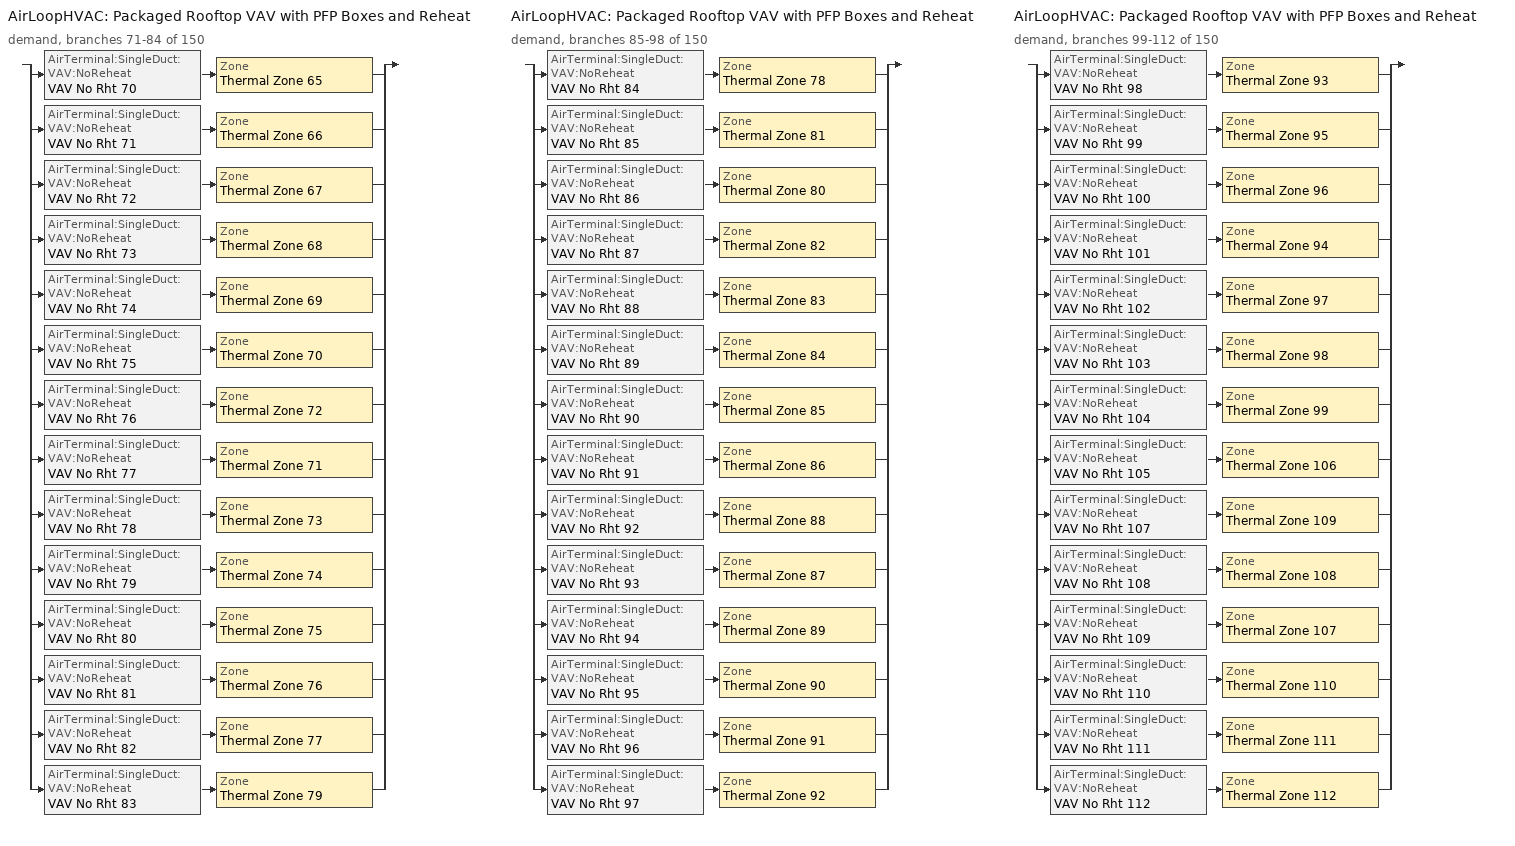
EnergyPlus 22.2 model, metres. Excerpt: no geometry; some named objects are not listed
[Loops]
AirLoopHVAC 'Packaged Rooftop VAV with PFP Boxes and Reheat'
 demand, branches 71-84 of 150: split
  | AirTerminal:SingleDuct:VAV:NoReheat 'VAV No Rht 70' > Zone 'Thermal Zone 65'
  | AirTerminal:SingleDuct:VAV:NoReheat 'VAV No Rht 71' > Zone 'Thermal Zone 66'
  | AirTerminal:SingleDuct:VAV:NoReheat 'VAV No Rht 72' > Zone 'Thermal Zone 67'
  | AirTerminal:SingleDuct:VAV:NoReheat 'VAV No Rht 73' > Zone 'Thermal Zone 68'
  | AirTerminal:SingleDuct:VAV:NoReheat 'VAV No Rht 74' > Zone 'Thermal Zone 69'
  | AirTerminal:SingleDuct:VAV:NoReheat 'VAV No Rht 75' > Zone 'Thermal Zone 70'
  | AirTerminal:SingleDuct:VAV:NoReheat 'VAV No Rht 76' > Zone 'Thermal Zone 72'
  | AirTerminal:SingleDuct:VAV:NoReheat 'VAV No Rht 77' > Zone 'Thermal Zone 71'
  | AirTerminal:SingleDuct:VAV:NoReheat 'VAV No Rht 78' > Zone 'Thermal Zone 73'
  | AirTerminal:SingleDuct:VAV:NoReheat 'VAV No Rht 79' > Zone 'Thermal Zone 74'
  | AirTerminal:SingleDuct:VAV:NoReheat 'VAV No Rht 80' > Zone 'Thermal Zone 75'
  | AirTerminal:SingleDuct:VAV:NoReheat 'VAV No Rht 81' > Zone 'Thermal Zone 76'
  | AirTerminal:SingleDuct:VAV:NoReheat 'VAV No Rht 82' > Zone 'Thermal Zone 77'
  | AirTerminal:SingleDuct:VAV:NoReheat 'VAV No Rht 83' > Zone 'Thermal Zone 79'
AirLoopHVAC 'Packaged Rooftop VAV with PFP Boxes and Reheat'
 demand, branches 85-98 of 150: split
  | AirTerminal:SingleDuct:VAV:NoReheat 'VAV No Rht 84' > Zone 'Thermal Zone 78'
  | AirTerminal:SingleDuct:VAV:NoReheat 'VAV No Rht 85' > Zone 'Thermal Zone 81'
  | AirTerminal:SingleDuct:VAV:NoReheat 'VAV No Rht 86' > Zone 'Thermal Zone 80'
  | AirTerminal:SingleDuct:VAV:NoReheat 'VAV No Rht 87' > Zone 'Thermal Zone 82'
  | AirTerminal:SingleDuct:VAV:NoReheat 'VAV No Rht 88' > Zone 'Thermal Zone 83'
  | AirTerminal:SingleDuct:VAV:NoReheat 'VAV No Rht 89' > Zone 'Thermal Zone 84'
  | AirTerminal:SingleDuct:VAV:NoReheat 'VAV No Rht 90' > Zone 'Thermal Zone 85'
  | AirTerminal:SingleDuct:VAV:NoReheat 'VAV No Rht 91' > Zone 'Thermal Zone 86'
  | AirTerminal:SingleDuct:VAV:NoReheat 'VAV No Rht 92' > Zone 'Thermal Zone 88'
  | AirTerminal:SingleDuct:VAV:NoReheat 'VAV No Rht 93' > Zone 'Thermal Zone 87'
  | AirTerminal:SingleDuct:VAV:NoReheat 'VAV No Rht 94' > Zone 'Thermal Zone 89'
  | AirTerminal:SingleDuct:VAV:NoReheat 'VAV No Rht 95' > Zone 'Thermal Zone 90'
  | AirTerminal:SingleDuct:VAV:NoReheat 'VAV No Rht 96' > Zone 'Thermal Zone 91'
  | AirTerminal:SingleDuct:VAV:NoReheat 'VAV No Rht 97' > Zone 'Thermal Zone 92'
AirLoopHVAC 'Packaged Rooftop VAV with PFP Boxes and Reheat'
 demand, branches 99-112 of 150: split
  | AirTerminal:SingleDuct:VAV:NoReheat 'VAV No Rht 98' > Zone 'Thermal Zone 93'
  | AirTerminal:SingleDuct:VAV:NoReheat 'VAV No Rht 99' > Zone 'Thermal Zone 95'
  | AirTerminal:SingleDuct:VAV:NoReheat 'VAV No Rht 100' > Zone 'Thermal Zone 96'
  | AirTerminal:SingleDuct:VAV:NoReheat 'VAV No Rht 101' > Zone 'Thermal Zone 94'
  | AirTerminal:SingleDuct:VAV:NoReheat 'VAV No Rht 102' > Zone 'Thermal Zone 97'
  | AirTerminal:SingleDuct:VAV:NoReheat 'VAV No Rht 103' > Zone 'Thermal Zone 98'
  | AirTerminal:SingleDuct:VAV:NoReheat 'VAV No Rht 104' > Zone 'Thermal Zone 99'
  | AirTerminal:SingleDuct:VAV:NoReheat 'VAV No Rht 105' > Zone 'Thermal Zone 106'
  | AirTerminal:SingleDuct:VAV:NoReheat 'VAV No Rht 107' > Zone 'Thermal Zone 109'
  | AirTerminal:SingleDuct:VAV:NoReheat 'VAV No Rht 108' > Zone 'Thermal Zone 108'
  | AirTerminal:SingleDuct:VAV:NoReheat 'VAV No Rht 109' > Zone 'Thermal Zone 107'
  | AirTerminal:SingleDuct:VAV:NoReheat 'VAV No Rht 110' > Zone 'Thermal Zone 110'
  | AirTerminal:SingleDuct:VAV:NoReheat 'VAV No Rht 111' > Zone 'Thermal Zone 111'
  | AirTerminal:SingleDuct:VAV:NoReheat 'VAV No Rht 112' > Zone 'Thermal Zone 112'
[AirTerminal:SingleDuct:VAV:NoReheat] Availability Schedule=Always On Discrete hvac_library; Maximum Air Flow Rate {m3/s}=Autosize; Zone Minimum Air Flow Input Method=Constant; Constant Minimum Air Flow Fraction=0.3; Fixed Minimum Air Flow Rate {m3/s}=Autosize
VAV No Rht 105; VAV No Rht 109; VAV No Rht 108; VAV No Rht 107; VAV No Rht 110; VAV No Rht 111; VAV No Rht 112; VAV No Rht 70; VAV No Rht 71; VAV No Rht 72; VAV No Rht 73; VAV No Rht 74; VAV No Rht 75; VAV No Rht 77; VAV No Rht 76; VAV No Rht 78; VAV No Rht 79; VAV No Rht 80; VAV No Rht 81; VAV No Rht 82; VAV No Rht 84; VAV No Rht 83; VAV No Rht 86; VAV No Rht 85; VAV No Rht 87; VAV No Rht 88; VAV No Rht 89; VAV No Rht 90; VAV No Rht 91; VAV No Rht 93; VAV No Rht 92; VAV No Rht 94; VAV No Rht 95; VAV No Rht 96; VAV No Rht 97; VAV No Rht 98; VAV No Rht 101; VAV No Rht 99; VAV No Rht 100; VAV No Rht 102; VAV No Rht 103; VAV No Rht 104
[Zone equipment]
Thermal Zone 106: VAV No Rht 105
Thermal Zone 107: VAV No Rht 109
Thermal Zone 108: VAV No Rht 108
Thermal Zone 109: VAV No Rht 107
Thermal Zone 110: VAV No Rht 110
Thermal Zone 111: VAV No Rht 111
Thermal Zone 112: VAV No Rht 112
Thermal Zone 65: VAV No Rht 70
Thermal Zone 66: VAV No Rht 71
Thermal Zone 67: VAV No Rht 72
Thermal Zone 68: VAV No Rht 73
Thermal Zone 69: VAV No Rht 74
Thermal Zone 70: VAV No Rht 75
Thermal Zone 71: VAV No Rht 77
Thermal Zone 72: VAV No Rht 76
Thermal Zone 73: VAV No Rht 78
Thermal Zone 74: VAV No Rht 79
Thermal Zone 75: VAV No Rht 80
Thermal Zone 76: VAV No Rht 81
Thermal Zone 77: VAV No Rht 82
Thermal Zone 78: VAV No Rht 84
Thermal Zone 79: VAV No Rht 83
Thermal Zone 80: VAV No Rht 86
Thermal Zone 81: VAV No Rht 85
Thermal Zone 82: VAV No Rht 87
Thermal Zone 83: VAV No Rht 88
Thermal Zone 84: VAV No Rht 89
Thermal Zone 85: VAV No Rht 90
Thermal Zone 86: VAV No Rht 91
Thermal Zone 87: VAV No Rht 93
Thermal Zone 88: VAV No Rht 92
Thermal Zone 89: VAV No Rht 94
Thermal Zone 90: VAV No Rht 95
Thermal Zone 91: VAV No Rht 96
Thermal Zone 92: VAV No Rht 97
Thermal Zone 93: VAV No Rht 98
Thermal Zone 94: VAV No Rht 101
Thermal Zone 95: VAV No Rht 99
Thermal Zone 96: VAV No Rht 100
Thermal Zone 97: VAV No Rht 102
Thermal Zone 98: VAV No Rht 103
Thermal Zone 99: VAV No Rht 104
[Sizing:Zone] Zone Cooling Design Supply Air Temperature Input Method=SupplyAirTemperature; Zone Cooling Design Supply Air Temperature {C}=14; Zone Cooling Design Supply Air Temperature Difference {deltaC}=11.11; Zone Heating Design Supply Air Temperature Input Method=SupplyAirTemperature; Zone Heating Design Supply Air Temperature {C}=40; Zone Heating Design Supply Air Temperature Difference {deltaC}=11.11; Zone Cooling Design Supply Air Humidity Ratio {kgWater/kgDryAir}=0.0085; Zone Heating Design Supply Air Humidity Ratio {kgWater/kgDryAir}=0.008; Cooling Design Air Flow Method=DesignDay; Cooling Design Air Flow Rate {m3/s}=0; Cooling Minimum Air Flow per Zone Floor Area {m3/s-m2}=0.000762; Cooling Minimum Air Flow {m3/s}=0; Cooling Minimum Air Flow Fraction=0; Heating Design Air Flow Method=DesignDay; Heating Design Air Flow Rate {m3/s}=0; Heating Maximum Air Flow per Zone Floor Area {m3/s-m2}=0.002032; Heating Maximum Air Flow {m3/s}=0.141576; Heating Maximum Air Flow Fraction=0.3; Account for Dedicated Outdoor Air System=No; Zone Load Sizing Method=Sensible Load Only No Latent Load; Zone Latent Cooling Design Supply Air Humidity Ratio Input Method=HumidityRatioDifference; Zone Cooling Design Supply Air Humidity Ratio Difference {kgWater/kgDryAir}=0.005; Zone Latent Heating Design Supply Air Humidity Ratio Input Method=HumidityRatioDifference; Zone Humidification Design Supply Air Humidity Ratio Difference {kgWater/kgDryAir}=0.005
Name | Design Specification Outdoor Air Object
Thermal Zone 106 | Thermal Zone 106 DSOA Space List
Thermal Zone 107 | Thermal Zone 107 DSOA Space List
Thermal Zone 108 | Thermal Zone 108 DSOA Space List
Thermal Zone 109 | Thermal Zone 109 DSOA Space List
Thermal Zone 110 | Thermal Zone 110 DSOA Space List
Thermal Zone 111 | Thermal Zone 111 DSOA Space List
Thermal Zone 112 | Thermal Zone 112 DSOA Space List
Thermal Zone 65 | Thermal Zone 65 DSOA Space List
Thermal Zone 66 | Thermal Zone 66 DSOA Space List
Thermal Zone 67 | Thermal Zone 67 DSOA Space List
Thermal Zone 68 | Thermal Zone 68 DSOA Space List
Thermal Zone 69 | Thermal Zone 69 DSOA Space List
Thermal Zone 70 | Thermal Zone 70 DSOA Space List
Thermal Zone 71 | Thermal Zone 71 DSOA Space List
Thermal Zone 72 | Thermal Zone 72 DSOA Space List
Thermal Zone 73 | Thermal Zone 73 DSOA Space List
Thermal Zone 74 | Thermal Zone 74 DSOA Space List
Thermal Zone 75 | Thermal Zone 75 DSOA Space List
Thermal Zone 76 | Thermal Zone 76 DSOA Space List
Thermal Zone 77 | Thermal Zone 77 DSOA Space List
Thermal Zone 78 | Thermal Zone 78 DSOA Space List
Thermal Zone 79 | Thermal Zone 79 DSOA Space List
Thermal Zone 80 | Thermal Zone 80 DSOA Space List
Thermal Zone 81 | Thermal Zone 81 DSOA Space List
Thermal Zone 82 | Thermal Zone 82 DSOA Space List
Thermal Zone 83 | Thermal Zone 83 DSOA Space List
Thermal Zone 84 | Thermal Zone 84 DSOA Space List
Thermal Zone 85 | Thermal Zone 85 DSOA Space List
Thermal Zone 86 | Thermal Zone 86 DSOA Space List
Thermal Zone 87 | Thermal Zone 87 DSOA Space List
Thermal Zone 88 | Thermal Zone 88 DSOA Space List
Thermal Zone 89 | Thermal Zone 89 DSOA Space List
Thermal Zone 90 | Thermal Zone 90 DSOA Space List
Thermal Zone 91 | Thermal Zone 91 DSOA Space List
Thermal Zone 92 | Thermal Zone 92 DSOA Space List
Thermal Zone 93 | Thermal Zone 93 DSOA Space List
Thermal Zone 94 | Thermal Zone 94 DSOA Space List
Thermal Zone 95 | Thermal Zone 95 DSOA Space List
Thermal Zone 96 | Thermal Zone 96 DSOA Space List
Thermal Zone 97 | Thermal Zone 97 DSOA Space List
Thermal Zone 98 | Thermal Zone 98 DSOA Space List
Thermal Zone 99 | Thermal Zone 99 DSOA Space List
[DesignSpecification:OutdoorAir]
189.1-2009 - Office - ClosedOffice - CZ4-8 Ventilation: Outdoor Air Method=Sum; Outdoor Air Flow per Person {m3/s-person}=0.00943895; Outdoor Air Flow per Zone Floor Area {m3/s-m2}=0; Outdoor Air Flow per Zone {m3/s}=0; Outdoor Air Flow Air Changes per Hour {1/hr}=0
[DesignSpecification:OutdoorAir:SpaceList] Space Design Specification Outdoor Air Object Name 1=189.1-2009 - Office - ClosedOffice - CZ4-8 Ventilation
Name | Space Name 1
Thermal Zone 106 DSOA Space List | Space 8 - 1
Thermal Zone 107 DSOA Space List | Space 8 - 2
Thermal Zone 108 DSOA Space List | Space 8 - 3
Thermal Zone 109 DSOA Space List | Space 8 - 4
Thermal Zone 110 DSOA Space List | Space 8 - 5
Thermal Zone 111 DSOA Space List | Space 8 - 6
Thermal Zone 112 DSOA Space List | Space 8 - 7
Thermal Zone 65 DSOA Space List | Space 5 - 5
Thermal Zone 66 DSOA Space List | Space 5 - 6
Thermal Zone 67 DSOA Space List | Space 5 - 7
Thermal Zone 68 DSOA Space List | Space 5 - 8
Thermal Zone 69 DSOA Space List | Space 5 - 9
Thermal Zone 70 DSOA Space List | Space 5 - 10
Thermal Zone 71 DSOA Space List | Space 5 - 11
Thermal Zone 72 DSOA Space List | Space 5 - 12
Thermal Zone 73 DSOA Space List | Space 5 - 13
Thermal Zone 74 DSOA Space List | Space 5 - 14
Thermal Zone 75 DSOA Space List | Space 5 - 15
Thermal Zone 76 DSOA Space List | Space 6 - 1
Thermal Zone 77 DSOA Space List | Space 6 - 2
Thermal Zone 78 DSOA Space List | Space 6 - 3
Thermal Zone 79 DSOA Space List | Space 6 - 4
Thermal Zone 80 DSOA Space List | Space 6 - 5
Thermal Zone 81 DSOA Space List | Space 6 - 6
Thermal Zone 82 DSOA Space List | Space 6 - 7
Thermal Zone 83 DSOA Space List | Space 6 - 8
Thermal Zone 84 DSOA Space List | Space 6 - 9
Thermal Zone 85 DSOA Space List | Space 6 - 10
Thermal Zone 86 DSOA Space List | Space 6 - 11
Thermal Zone 87 DSOA Space List | Space 6 - 12
Thermal Zone 88 DSOA Space List | Space 6 - 13
Thermal Zone 89 DSOA Space List | Space 6 - 14
Thermal Zone 90 DSOA Space List | Space 6 - 15
Thermal Zone 91 DSOA Space List | Space 7 - 1
Thermal Zone 92 DSOA Space List | Space 7 - 2
Thermal Zone 93 DSOA Space List | Space 7 - 3
Thermal Zone 94 DSOA Space List | Space 7 - 4
Thermal Zone 95 DSOA Space List | Space 7 - 5
Thermal Zone 96 DSOA Space List | Space 7 - 6
Thermal Zone 97 DSOA Space List | Space 7 - 7
Thermal Zone 98 DSOA Space List | Space 7 - 8
Thermal Zone 99 DSOA Space List | Space 7 - 9
[Schedule:Constant]
Always On Discrete hvac_library: Hourly Value=1
